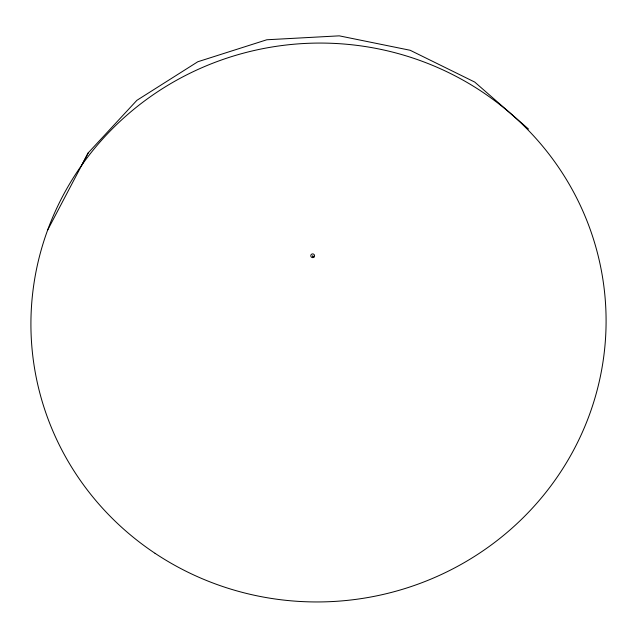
<?xml version="1.0" encoding="UTF-8"?>
<svg xmlns="http://www.w3.org/2000/svg" width="637" height="637" viewBox="0 0 637 637"><rect width="100%" height="100%" fill="white"/><g stroke="black" fill="none" stroke-linecap="round" stroke-linejoin="round"><path stroke-width="0.96" d="M47.632 230.084L88.225 152.856L136.875 100.335L197.796 61.757L266.823 39.765L339.266 35.847L410.172 50.275L474.716 82.062L528.495 129.048M81.87 164.983L88.225 152.856M313.245 257.539L314.065 257.022A1.887 1.863 20.4 0 0 313.515 254.099A1.887 1.863 20.4 0 0 310.824 255.357A1.887 1.863 20.4 0 0 312.767 257.627L313.245 257.539L312.663 255.763L313.874 257.181M155.054 553.314A287.661 279.364 -5.5 0 0 605.15 343.526A287.661 279.364 -5.5 0 0 195.296 70.683A287.661 279.364 -5.5 0 0 155.054 553.314"/></g></svg>
